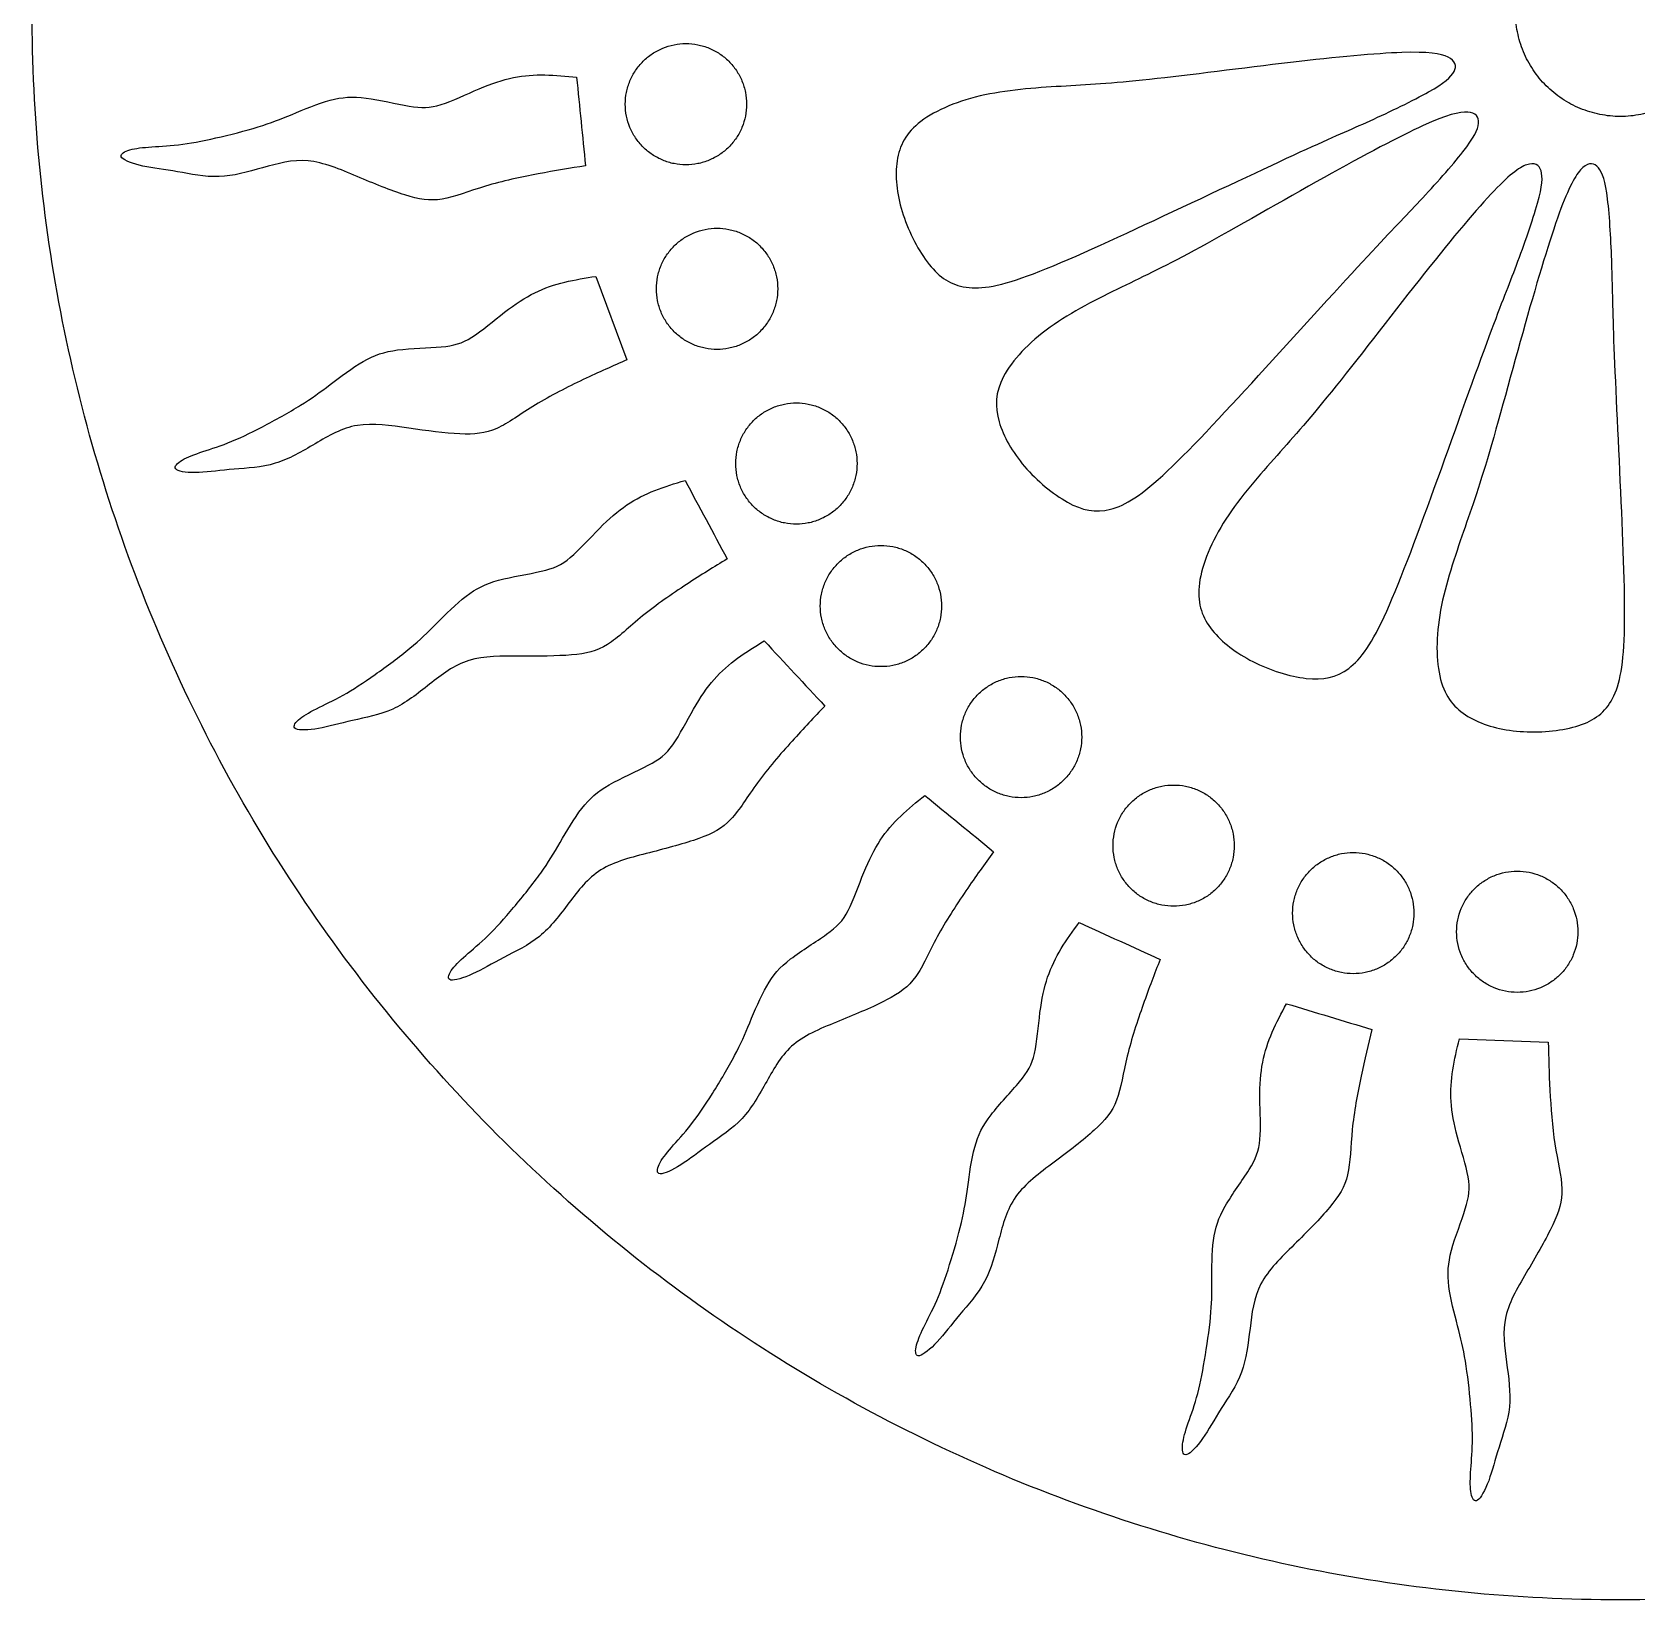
# Model space of a CAD drawing. Header units: millimetres. Extents: x -91 to 91, y -103 to 91.
# Drawn here: x -91.21 to -61.3, y 32.01 to 61.23 of the extents above; entities that cross this region are included whole.
import ezdxf

# ---------------------------------------------------------------- set-up
doc = ezdxf.new("R2010")
doc.units = ezdxf.units.MM
doc.header["$MEASUREMENT"] = 0
doc.layers.add('DV1_Layer_1', color=7, linetype='Continuous')

msp = doc.modelspace()

# ---------------------------------------------------------------- linework, layer by layer
at = {"layer": 'DV1_Layer_1', "color": 5, "linetype": 'Continuous'}
for p, q in [((-80.702, 56.674), (-80.123, 55.12)), ((-64.611, 42.465), (-62.954, 42.405))]:
    msp.add_line(p, q, dxfattribs=at)
for points in [[(-32.01, 61.61), (-32.01, 63.547), (-32.392, 67.422), (-34.087, 73.01), (-36.84, 78.161), (-40.545, 82.675), (-45.059, 86.38), (-50.21, 89.133), (-55.798, 90.828), (-61.61, 91.4), (-67.422, 90.828), (-73.01, 89.133), (-78.16, 86.38), (-82.675, 82.675), (-86.38, 78.161), (-89.132, 73.01), (-90.828, 67.422), (-91.4, 61.61), (-90.828, 55.798), (-89.132, 50.21), (-86.38, 45.059), (-82.675, 40.545), (-78.16, 36.84), (-73.01, 34.087), (-67.422, 32.392), (-61.61, 31.82), (-55.798, 32.392), (-50.21, 34.087), (-45.059, 36.84), (-40.545, 40.545), (-36.84, 45.059), (-34.087, 50.21), (-32.392, 55.798), (-32.01, 59.673), (-32.01, 61.61)], [(-59.653, 61.61), (-59.653, 61.738), (-59.678, 61.994), (-59.791, 62.363), (-59.973, 62.704), (-60.217, 63.002), (-60.516, 63.247), (-60.856, 63.429), (-61.226, 63.541), (-61.61, 63.579), (-61.994, 63.541), (-62.363, 63.429), (-62.704, 63.247), (-63.002, 63.002), (-63.247, 62.704), (-63.429, 62.363), (-63.541, 61.994), (-63.579, 61.61), (-63.541, 61.226), (-63.429, 60.856), (-63.247, 60.516), (-63.002, 60.217), (-62.704, 59.973), (-62.363, 59.791), (-61.994, 59.679), (-61.61, 59.641), (-61.226, 59.679), (-60.856, 59.791), (-60.516, 59.973), (-60.217, 60.217), (-59.973, 60.516), (-59.791, 60.856), (-59.678, 61.226), (-59.653, 61.482), (-59.653, 61.61)], [(-79.025, 61.012), (-79.099, 61.012), (-79.247, 60.998), (-79.46, 60.933), (-79.656, 60.828), (-79.829, 60.686), (-79.97, 60.514), (-80.076, 60.318), (-80.14, 60.104), (-80.162, 59.882), (-80.14, 59.66), (-80.076, 59.447), (-79.97, 59.251), (-79.829, 59.078), (-79.656, 58.937), (-79.46, 58.832), (-79.247, 58.767), (-79.025, 58.745), (-78.803, 58.767), (-78.59, 58.832), (-78.393, 58.937), (-78.221, 59.078), (-78.079, 59.251), (-77.974, 59.447), (-77.909, 59.66), (-77.888, 59.882), (-77.909, 60.104), (-77.974, 60.318), (-78.079, 60.514), (-78.221, 60.686), (-78.393, 60.828), (-78.59, 60.933), (-78.803, 60.998), (-78.951, 61.012), (-79.025, 61.012)], [(-81.061, 60.385), (-81.006, 59.835), (-80.951, 59.285), (-80.896, 58.735)], [(-80.896, 58.735), (-81.179, 58.689), (-81.462, 58.644), (-81.779, 58.584)], [(-78.877, 57.486), (-78.945, 57.457), (-79.076, 57.387), (-79.249, 57.246), (-79.39, 57.074), (-79.495, 56.877), (-79.56, 56.664), (-79.582, 56.442), (-79.56, 56.22), (-79.495, 56.007), (-79.39, 55.81), (-79.249, 55.638), (-79.076, 55.497), (-78.88, 55.392), (-78.666, 55.327), (-78.445, 55.305), (-78.223, 55.327), (-78.01, 55.392), (-77.813, 55.496), (-77.64, 55.638), (-77.499, 55.81), (-77.394, 56.007), (-77.329, 56.22), (-77.307, 56.442), (-77.329, 56.664), (-77.394, 56.877), (-77.499, 57.074), (-77.64, 57.246), (-77.813, 57.387), (-78.01, 57.492), (-78.223, 57.557), (-78.445, 57.579), (-78.667, 57.557), (-78.809, 57.514), (-78.877, 57.486)], [(-80.123, 55.12), (-80.385, 55.004), (-80.647, 54.889), (-80.938, 54.75)], [(-77.399, 54.23), (-77.467, 54.202), (-77.598, 54.132), (-77.771, 53.99), (-77.912, 53.818), (-78.017, 53.621), (-78.082, 53.408), (-78.104, 53.186), (-78.082, 52.964), (-78.017, 52.751), (-77.912, 52.554), (-77.771, 52.382), (-77.598, 52.241), (-77.402, 52.136), (-77.188, 52.071), (-76.966, 52.049), (-76.745, 52.071), (-76.531, 52.136), (-76.335, 52.241), (-76.162, 52.382), (-76.021, 52.555), (-75.916, 52.751), (-75.851, 52.964), (-75.829, 53.186), (-75.851, 53.408), (-75.916, 53.621), (-76.021, 53.818), (-76.162, 53.99), (-76.335, 54.132), (-76.531, 54.237), (-76.745, 54.301), (-76.966, 54.324), (-77.188, 54.302), (-77.33, 54.258), (-77.399, 54.23)], [(-79.04, 52.871), (-78.779, 52.384), (-78.518, 51.897), (-78.256, 51.41)], [(-76.189, 51.329), (-76.242, 51.277), (-76.336, 51.162), (-76.441, 50.966), (-76.506, 50.752), (-76.528, 50.531), (-76.506, 50.309), (-76.441, 50.095), (-76.336, 49.899), (-76.195, 49.727), (-76.022, 49.585), (-75.826, 49.48), (-75.613, 49.415), (-75.391, 49.394), (-75.169, 49.415), (-74.955, 49.48), (-74.759, 49.585), (-74.587, 49.727), (-74.445, 49.899), (-74.34, 50.095), (-74.276, 50.309), (-74.254, 50.531), (-74.276, 50.752), (-74.34, 50.966), (-74.445, 51.162), (-74.587, 51.334), (-74.759, 51.476), (-74.955, 51.581), (-75.169, 51.646), (-75.391, 51.667), (-75.613, 51.646), (-75.826, 51.581), (-76.022, 51.476), (-76.137, 51.382), (-76.189, 51.329)], [(-78.256, 51.41), (-78.5, 51.26), (-78.744, 51.11), (-79.014, 50.933)], [(-77.565, 49.881), (-77.188, 49.476), (-76.812, 49.072), (-76.435, 48.667)], [(-73.578, 48.887), (-73.63, 48.835), (-73.725, 48.72), (-73.83, 48.524), (-73.894, 48.31), (-73.916, 48.088), (-73.894, 47.867), (-73.83, 47.653), (-73.725, 47.457), (-73.583, 47.285), (-73.411, 47.143), (-73.214, 47.038), (-73.001, 46.973), (-72.779, 46.952), (-72.557, 46.973), (-72.344, 47.038), (-72.147, 47.143), (-71.975, 47.285), (-71.834, 47.457), (-71.728, 47.653), (-71.664, 47.867), (-71.642, 48.088), (-71.664, 48.31), (-71.728, 48.524), (-71.834, 48.72), (-71.975, 48.892), (-72.147, 49.034), (-72.344, 49.139), (-72.557, 49.204), (-72.779, 49.225), (-73.001, 49.204), (-73.214, 49.139), (-73.411, 49.034), (-73.526, 48.939), (-73.578, 48.887)], [(-76.435, 48.667), (-76.633, 48.46), (-76.831, 48.253), (-77.047, 48.013)], [(-74.574, 47.003), (-74.147, 46.653), (-73.719, 46.303), (-73.291, 45.953)], [(-70.98, 46.498), (-71.008, 46.43), (-71.051, 46.288), (-71.073, 46.066), (-71.051, 45.844), (-70.986, 45.631), (-70.882, 45.434), (-70.74, 45.262), (-70.568, 45.12), (-70.371, 45.016), (-70.158, 44.951), (-69.936, 44.929), (-69.714, 44.951), (-69.501, 45.016), (-69.304, 45.12), (-69.132, 45.262), (-68.991, 45.434), (-68.886, 45.631), (-68.821, 45.844), (-68.799, 46.066), (-68.821, 46.288), (-68.886, 46.501), (-68.991, 46.698), (-69.132, 46.87), (-69.304, 47.011), (-69.501, 47.116), (-69.714, 47.181), (-69.936, 47.203), (-70.158, 47.181), (-70.371, 47.116), (-70.568, 47.011), (-70.74, 46.87), (-70.882, 46.698), (-70.952, 46.567), (-70.98, 46.498)], [(-73.291, 45.953), (-73.459, 45.722), (-73.627, 45.49), (-73.808, 45.223)], [(-67.632, 45.241), (-67.661, 45.173), (-67.704, 45.031), (-67.726, 44.809), (-67.704, 44.587), (-67.639, 44.374), (-67.534, 44.177), (-67.393, 44.005), (-67.221, 43.863), (-67.024, 43.759), (-66.811, 43.694), (-66.589, 43.672), (-66.367, 43.694), (-66.154, 43.759), (-65.957, 43.864), (-65.785, 44.005), (-65.643, 44.177), (-65.538, 44.374), (-65.473, 44.587), (-65.451, 44.809), (-65.474, 45.031), (-65.538, 45.244), (-65.643, 45.441), (-65.785, 45.613), (-65.957, 45.755), (-66.154, 45.859), (-66.367, 45.924), (-66.589, 45.946), (-66.811, 45.924), (-67.024, 45.859), (-67.22, 45.754), (-67.393, 45.613), (-67.534, 45.441), (-67.604, 45.31), (-67.632, 45.241)], [(-64.663, 44.461), (-64.663, 44.387), (-64.648, 44.239), (-64.584, 44.026), (-64.478, 43.829), (-64.337, 43.657), (-64.165, 43.516), (-63.968, 43.41), (-63.755, 43.346), (-63.533, 43.324), (-63.311, 43.346), (-63.098, 43.41), (-62.901, 43.516), (-62.729, 43.657), (-62.588, 43.829), (-62.482, 44.026), (-62.418, 44.239), (-62.396, 44.461), (-62.418, 44.683), (-62.482, 44.896), (-62.588, 45.093), (-62.729, 45.265), (-62.901, 45.406), (-63.098, 45.512), (-63.311, 45.576), (-63.533, 45.598), (-63.755, 45.576), (-63.968, 45.512), (-64.165, 45.406), (-64.337, 45.265), (-64.478, 45.093), (-64.584, 44.896), (-64.648, 44.683), (-64.663, 44.535), (-64.663, 44.461)], [(-71.696, 44.634), (-71.193, 44.404), (-70.691, 44.174), (-70.188, 43.945)], [(-70.188, 43.945), (-70.292, 43.678), (-70.395, 43.411), (-70.503, 43.106)], [(-67.832, 43.12), (-67.303, 42.96), (-66.774, 42.8), (-66.245, 42.641)], [(-66.245, 42.641), (-66.311, 42.362), (-66.377, 42.084), (-66.443, 41.767)], [(-62.924, 41.51), (-62.908, 41.187), (-62.854, 40.468), (-62.635, 39.63), (-62.814, 39.051), (-63.333, 38.152), (-63.852, 37.294), (-63.733, 36.435), (-63.613, 35.597), (-63.892, 34.838), (-64.052, 34.199), (-64.292, 33.76), (-64.411, 33.96), (-64.411, 34.359), (-64.352, 34.918), (-64.392, 35.617), (-64.491, 36.515), (-64.631, 37.074), (-64.851, 37.893), (-64.811, 38.472), (-64.451, 39.37), (-64.392, 39.829), (-64.671, 40.668), (-64.791, 41.307), (-64.751, 41.886), (-64.658, 42.272), (-64.611, 42.465)], [(-62.954, 42.405), (-62.947, 42.119), (-62.941, 41.832), (-62.924, 41.51)]]:
    msp.add_open_spline(points, degree=3, dxfattribs=at)
for points, knots in [([(-67.576, 58.992), (-68.215, 58.698), (-69.197, 58.234), (-70.126, 57.799), (-71.055, 57.364), (-71.931, 56.958), (-72.547, 56.724), (-73.163, 56.49), (-73.52, 56.429), (-73.803, 56.47), (-74.087, 56.511), (-74.508, 56.798), (-75.043, 57.829), (-75.128, 58.486), (-75.063, 59.06), (-74.956, 59.306), (-74.436, 59.737), (-74.023, 59.923), (-73.544, 60.035), (-73.065, 60.147), (-72.519, 60.186), (-72.03, 60.215), (-71.542, 60.245), (-71.111, 60.265), (-70.383, 60.343), (-69.656, 60.421), (-68.632, 60.557), (-67.759, 60.659), (-66.887, 60.761), (-66.166, 60.829), (-65.2, 60.862), (-64.955, 60.827), (-64.684, 60.694), (-64.658, 60.597), (-64.711, 60.492), (-64.765, 60.387), (-64.898, 60.274), (-65.47, 59.95), (-65.909, 59.74), (-66.276, 59.574), (-66.643, 59.407), (-66.938, 59.285), (-67.576, 58.992)], [0, 0, 0, 0, 0.055556, 0.055556, 0.055556, 0.111111, 0.111111, 0.111111, 0.166667, 0.166667, 0.166667, 0.222222, 0.277778, 0.333333, 0.333333, 0.388889, 0.388889, 0.444444, 0.444444, 0.444444, 0.5, 0.5, 0.5, 0.555556, 0.555556, 0.555556, 0.611111, 0.611111, 0.611111, 0.666667, 0.666667, 0.722222, 0.722222, 0.777778, 0.777778, 0.777778, 0.833333, 0.833333, 0.888889, 0.888889, 0.888889, 1, 1, 1, 1]), ([(-81.779, 58.584), (-82.097, 58.524), (-82.449, 58.449), (-82.759, 58.356), (-83.069, 58.263), (-83.336, 58.153), (-83.569, 58.114), (-83.802, 58.076), (-84.001, 58.109), (-84.261, 58.191), (-84.521, 58.273), (-84.841, 58.404), (-85.154, 58.536), (-85.468, 58.667), (-85.775, 58.8), (-86.067, 58.827), (-86.36, 58.854), (-86.638, 58.776), (-86.913, 58.698), (-87.188, 58.62), (-87.459, 58.543), (-87.726, 58.533), (-87.994, 58.524), (-88.257, 58.582), (-88.498, 58.623), (-88.738, 58.664), (-88.956, 58.688), (-89.144, 58.729), (-89.331, 58.771), (-89.486, 58.83), (-89.534, 58.884), (-89.582, 58.938), (-89.521, 58.986), (-89.425, 59.02), (-89.329, 59.053), (-89.197, 59.071), (-89.037, 59.083), (-88.878, 59.095), (-88.69, 59.1), (-88.482, 59.125), (-88.274, 59.15), (-88.045, 59.195), (-87.785, 59.254), (-87.524, 59.313), (-87.232, 59.387), (-86.761, 59.532), (-86.583, 59.603), (-86.364, 59.693), (-86.144, 59.784), (-85.884, 59.893), (-85.657, 59.955), (-85.43, 60.016), (-85.237, 60.029), (-84.985, 59.996), (-84.732, 59.964), (-84.419, 59.885), (-83.951, 59.808), (-83.797, 59.809), (-83.588, 59.875), (-83.378, 59.94), (-83.114, 60.07), (-82.879, 60.17), (-82.644, 60.269), (-82.439, 60.337), (-82.04, 60.419), (-81.847, 60.432), (-81.652, 60.428), (-81.456, 60.425), (-81.259, 60.405), (-81.061, 60.385)], [0, 0, 0, 0, 0.037037, 0.037037, 0.037037, 0.0740741, 0.0740741, 0.0740741, 0.1111111, 0.1111111, 0.1111111, 0.1481481, 0.1481481, 0.1481481, 0.1851852, 0.1851852, 0.1851852, 0.2222222, 0.2222222, 0.2222222, 0.2592593, 0.2592593, 0.2592593, 0.2962963, 0.2962963, 0.2962963, 0.3333333, 0.3333333, 0.3333333, 0.3703704, 0.3703704, 0.3703704, 0.4074074, 0.4074074, 0.4074074, 0.4444444, 0.4444444, 0.4444444, 0.4814815, 0.4814815, 0.4814815, 0.5185185, 0.5185185, 0.5185185, 0.5555556, 0.5555556, 0.5925926, 0.5925926, 0.5925926, 0.6296296, 0.6296296, 0.6296296, 0.6666667, 0.6666667, 0.6666667, 0.7037037, 0.7037037, 0.7407407, 0.7407407, 0.7407407, 0.7777778, 0.7777778, 0.7777778, 0.8148148, 0.8148148, 0.8518519, 0.8518519, 0.8518519, 0.8888889, 0.8888889, 0.8888889, 0.8888889]), ([(-66.325, 57.045), (-66.803, 56.53), (-67.532, 55.725), (-68.224, 54.968), (-68.916, 54.21), (-69.57, 53.5), (-70.53, 52.596), (-70.836, 52.403), (-71.113, 52.333), (-71.391, 52.262), (-71.64, 52.314), (-71.913, 52.465), (-72.186, 52.615), (-72.483, 52.864), (-72.944, 53.401), (-73.108, 53.688), (-73.188, 53.966), (-73.268, 54.243), (-73.264, 54.511), (-73.106, 54.81), (-72.948, 55.109), (-72.638, 55.438), (-71.838, 56.013), (-71.349, 56.257), (-70.469, 56.685), (-70.078, 56.869), (-69.436, 57.219), (-68.793, 57.57), (-67.899, 58.088), (-67.132, 58.516), (-66.365, 58.944), (-65.725, 59.283), (-65.286, 59.483), (-64.846, 59.683), (-64.606, 59.744), (-64.455, 59.735), (-64.304, 59.725), (-64.243, 59.645), (-64.253, 59.528), (-64.262, 59.41), (-64.342, 59.255), (-64.544, 58.996), (-64.747, 58.737), (-65.071, 58.375), (-65.347, 58.081), (-65.622, 57.787), (-65.848, 57.561), (-66.325, 57.045)], [0, 0, 0, 0, 0.055556, 0.055556, 0.055556, 0.111111, 0.111111, 0.166667, 0.166667, 0.166667, 0.222222, 0.222222, 0.222222, 0.277778, 0.277778, 0.333333, 0.333333, 0.333333, 0.388889, 0.388889, 0.388889, 0.444444, 0.444444, 0.5, 0.5, 0.555556, 0.555556, 0.555556, 0.611111, 0.611111, 0.611111, 0.666667, 0.666667, 0.666667, 0.722222, 0.722222, 0.722222, 0.777778, 0.777778, 0.777778, 0.833333, 0.833333, 0.833333, 0.888889, 0.888889, 0.888889, 1, 1, 1, 1]), ([(-64.054, 55.554), (-64.298, 54.895), (-64.664, 53.873), (-65.013, 52.908), (-65.362, 51.943), (-65.695, 51.037), (-65.965, 50.436), (-66.236, 49.835), (-66.445, 49.539), (-66.674, 49.368), (-66.904, 49.196), (-67.154, 49.149), (-67.464, 49.183), (-67.773, 49.218), (-68.143, 49.335), (-68.774, 49.654), (-69.036, 49.856), (-69.216, 50.082), (-69.396, 50.308), (-69.495, 50.558), (-69.463, 50.894), (-69.432, 51.23), (-69.271, 51.654), (-69.011, 52.072), (-68.752, 52.49), (-68.393, 52.903), (-67.744, 53.636), (-67.454, 53.955), (-66.994, 54.524), (-66.535, 55.094), (-65.907, 55.914), (-65.362, 56.604), (-64.818, 57.293), (-64.356, 57.851), (-64.026, 58.204), (-63.696, 58.557), (-63.498, 58.705), (-63.212, 58.803), (-63.125, 58.753), (-63.089, 58.64), (-63.053, 58.528), (-63.067, 58.354), (-63.243, 57.721), (-63.404, 57.262), (-63.546, 56.885), (-63.688, 56.508), (-63.81, 56.213), (-64.054, 55.554)], [0, 0, 0, 0, 0.055556, 0.055556, 0.055556, 0.111111, 0.111111, 0.111111, 0.166667, 0.166667, 0.166667, 0.222222, 0.222222, 0.222222, 0.277778, 0.277778, 0.333333, 0.333333, 0.333333, 0.388889, 0.388889, 0.388889, 0.444444, 0.444444, 0.444444, 0.5, 0.5, 0.555556, 0.555556, 0.555556, 0.611111, 0.611111, 0.611111, 0.666667, 0.666667, 0.666667, 0.722222, 0.722222, 0.777778, 0.777778, 0.777778, 0.833333, 0.833333, 0.888889, 0.888889, 0.888889, 1, 1, 1, 1]), ([(-61.73, 55.478), (-61.703, 54.776), (-61.597, 52.606), (-61.477, 49.711), (-61.716, 48.653), (-62.355, 48.234), (-63.513, 48.134), (-64.471, 48.394), (-65.03, 48.973), (-65.07, 50.33), (-64.551, 51.888), (-64.112, 53.105), (-63.313, 56.1), (-62.675, 58.176), (-62.295, 58.815), (-61.996, 58.775), (-61.836, 58.276), (-61.783, 57.304), (-61.77, 56.902), (-61.756, 56.499), (-61.756, 56.18), (-61.73, 55.478)], [0, 0, 0, 0, 0.055556, 0.111111, 0.166667, 0.222222, 0.277778, 0.333333, 0.388889, 0.444444, 0.5, 0.555556, 0.611111, 0.666667, 0.722222, 0.777778, 0.833333, 0.888889, 0.888889, 0.888889, 1, 1, 1, 1]), ([(-80.938, 54.75), (-81.23, 54.611), (-81.552, 54.449), (-81.828, 54.281), (-82.104, 54.112), (-82.334, 53.938), (-82.55, 53.841), (-82.766, 53.745), (-82.967, 53.726), (-83.239, 53.739), (-83.511, 53.753), (-83.854, 53.798), (-84.527, 53.894), (-84.858, 53.944), (-85.148, 53.896), (-85.437, 53.848), (-85.687, 53.702), (-85.933, 53.556), (-86.179, 53.411), (-86.422, 53.267), (-86.678, 53.19), (-86.934, 53.113), (-87.203, 53.102), (-87.689, 53.059), (-87.907, 53.027), (-88.098, 53.02), (-88.289, 53.012), (-88.455, 53.03), (-88.515, 53.07), (-88.575, 53.11), (-88.529, 53.173), (-88.444, 53.229), (-88.36, 53.286), (-88.237, 53.337), (-88.085, 53.389), (-87.934, 53.441), (-87.754, 53.493), (-87.559, 53.571), (-87.364, 53.648), (-87.154, 53.749), (-86.917, 53.873), (-86.68, 53.996), (-86.416, 54.141), (-86.207, 54.271), (-85.998, 54.401), (-85.844, 54.515), (-85.465, 54.802), (-85.241, 54.974), (-84.834, 55.207), (-84.65, 55.269), (-84.397, 55.302), (-84.144, 55.334), (-83.822, 55.338), (-83.586, 55.36), (-83.35, 55.382), (-83.201, 55.422), (-83.015, 55.539), (-82.83, 55.656), (-82.607, 55.849), (-82.405, 56.004), (-82.203, 56.16), (-82.022, 56.278), (-81.839, 56.368), (-81.657, 56.458), (-81.473, 56.52), (-81.284, 56.566), (-81.094, 56.612), (-80.898, 56.643), (-80.702, 56.674)], [0, 0, 0, 0, 0.037037, 0.037037, 0.037037, 0.0740741, 0.0740741, 0.0740741, 0.1111111, 0.1111111, 0.1111111, 0.1481481, 0.1481481, 0.1851852, 0.1851852, 0.1851852, 0.2222222, 0.2222222, 0.2222222, 0.2592593, 0.2592593, 0.2592593, 0.2962963, 0.2962963, 0.3333333, 0.3333333, 0.3333333, 0.3703704, 0.3703704, 0.3703704, 0.4074074, 0.4074074, 0.4074074, 0.4444444, 0.4444444, 0.4444444, 0.4814815, 0.4814815, 0.4814815, 0.5185185, 0.5185185, 0.5185185, 0.5555556, 0.5555556, 0.5555556, 0.5925926, 0.5925926, 0.6296296, 0.6296296, 0.6666667, 0.6666667, 0.6666667, 0.7037037, 0.7037037, 0.7037037, 0.7407407, 0.7407407, 0.7407407, 0.7777778, 0.7777778, 0.7777778, 0.8148148, 0.8148148, 0.8148148, 0.8518519, 0.8518519, 0.8518519, 0.8888889, 0.8888889, 0.8888889, 0.8888889]), ([(-79.014, 50.933), (-79.285, 50.755), (-79.581, 50.551), (-79.832, 50.347), (-80.083, 50.143), (-80.287, 49.939), (-80.689, 49.689), (-80.885, 49.643), (-81.157, 49.62), (-81.428, 49.596), (-81.774, 49.595), (-82.114, 49.596), (-82.454, 49.598), (-82.788, 49.603), (-83.35, 49.43), (-83.577, 49.251), (-84.025, 48.897), (-84.246, 48.721), (-84.733, 48.499), (-84.998, 48.452), (-85.474, 48.343), (-85.685, 48.282), (-85.874, 48.249), (-86.062, 48.215), (-86.229, 48.211), (-86.294, 48.242), (-86.358, 48.274), (-86.321, 48.342), (-86.245, 48.409), (-86.169, 48.477), (-86.054, 48.544), (-85.911, 48.616), (-85.768, 48.688), (-85.597, 48.765), (-85.414, 48.867), (-85.232, 48.97), (-85.037, 49.099), (-84.819, 49.254), (-84.601, 49.408), (-84.359, 49.588), (-84.169, 49.745), (-83.98, 49.902), (-83.842, 50.036), (-83.506, 50.371), (-83.308, 50.572), (-83.122, 50.715), (-82.936, 50.858), (-82.762, 50.944), (-82.516, 51.011), (-82.27, 51.077), (-81.951, 51.125), (-81.72, 51.179), (-81.49, 51.232), (-81.347, 51.292), (-81.179, 51.433), (-81.011, 51.574), (-80.816, 51.795), (-80.637, 51.977), (-80.458, 52.158), (-80.295, 52.3), (-79.957, 52.528), (-79.784, 52.614), (-79.602, 52.685), (-79.421, 52.757), (-79.23, 52.814), (-79.04, 52.871)], [0, 0, 0, 0, 0.037037, 0.037037, 0.037037, 0.0740741, 0.0740741, 0.1111111, 0.1111111, 0.1111111, 0.1481481, 0.1481481, 0.1481481, 0.1851852, 0.1851852, 0.2222222, 0.2222222, 0.2592593, 0.2592593, 0.2962963, 0.2962963, 0.3333333, 0.3333333, 0.3333333, 0.3703704, 0.3703704, 0.3703704, 0.4074074, 0.4074074, 0.4074074, 0.4444444, 0.4444444, 0.4444444, 0.4814815, 0.4814815, 0.4814815, 0.5185185, 0.5185185, 0.5185185, 0.5555556, 0.5555556, 0.5555556, 0.5925926, 0.5925926, 0.6296296, 0.6296296, 0.6296296, 0.6666667, 0.6666667, 0.6666667, 0.7037037, 0.7037037, 0.7037037, 0.7407407, 0.7407407, 0.7407407, 0.7777778, 0.7777778, 0.7777778, 0.8148148, 0.8148148, 0.8518519, 0.8518519, 0.8518519, 0.8888889, 0.8888889, 0.8888889, 0.8888889]), ([(-77.047, 48.013), (-77.263, 47.773), (-77.499, 47.5), (-77.689, 47.239), (-77.88, 46.978), (-78.026, 46.728), (-78.188, 46.557), (-78.35, 46.385), (-78.529, 46.291), (-78.786, 46.199), (-79.042, 46.107), (-79.376, 46.018), (-79.706, 45.933), (-80.035, 45.849), (-80.36, 45.769), (-80.859, 45.458), (-81.033, 45.227), (-81.204, 44.999), (-81.376, 44.771), (-81.546, 44.545), (-81.96, 44.206), (-82.204, 44.093), (-82.421, 43.98), (-82.637, 43.867), (-82.825, 43.755), (-83, 43.675), (-83.174, 43.595), (-83.334, 43.548), (-83.404, 43.562), (-83.475, 43.576), (-83.456, 43.651), (-83.399, 43.736), (-83.343, 43.82), (-83.249, 43.915), (-83.129, 44.02), (-83.009, 44.126), (-82.863, 44.244), (-82.713, 44.39), (-82.562, 44.536), (-82.407, 44.71), (-82.235, 44.914), (-82.063, 45.119), (-81.875, 45.354), (-81.731, 45.554), (-81.588, 45.754), (-81.489, 45.919), (-81.369, 46.124), (-81.249, 46.328), (-81.108, 46.573), (-80.821, 46.945), (-80.529, 47.199), (-79.936, 47.453), (-79.517, 47.674), (-79.395, 47.768), (-79.141, 48.126), (-79.009, 48.39), (-78.882, 48.611), (-78.755, 48.832), (-78.633, 49.011), (-78.499, 49.164), (-78.365, 49.317), (-78.219, 49.444), (-78.061, 49.559), (-77.903, 49.674), (-77.734, 49.778), (-77.565, 49.881)], [0, 0, 0, 0, 0.037037, 0.037037, 0.037037, 0.0740741, 0.0740741, 0.0740741, 0.1111111, 0.1111111, 0.1111111, 0.1481481, 0.1481481, 0.1481481, 0.1851852, 0.1851852, 0.2222222, 0.2222222, 0.2222222, 0.2592593, 0.2592593, 0.2962963, 0.2962963, 0.2962963, 0.3333333, 0.3333333, 0.3333333, 0.3703704, 0.3703704, 0.3703704, 0.4074074, 0.4074074, 0.4074074, 0.4444444, 0.4444444, 0.4444444, 0.4814815, 0.4814815, 0.4814815, 0.5185185, 0.5185185, 0.5185185, 0.5555556, 0.5555556, 0.5555556, 0.5925926, 0.5925926, 0.5925926, 0.6296296, 0.6296296, 0.6666667, 0.7037037, 0.7037037, 0.7407407, 0.7407407, 0.7777778, 0.7777778, 0.7777778, 0.8148148, 0.8148148, 0.8148148, 0.8518519, 0.8518519, 0.8518519, 0.8888889, 0.8888889, 0.8888889, 0.8888889]), ([(-73.808, 45.223), (-73.99, 44.955), (-74.187, 44.653), (-74.34, 44.369), (-74.494, 44.084), (-74.604, 43.817), (-74.742, 43.625), (-74.879, 43.433), (-75.044, 43.315), (-75.286, 43.19), (-75.527, 43.064), (-75.846, 42.93), (-76.161, 42.802), (-76.476, 42.673), (-76.787, 42.55), (-77.013, 42.362), (-77.239, 42.175), (-77.38, 41.923), (-77.519, 41.673), (-77.659, 41.424), (-77.796, 41.177), (-78.16, 40.786), (-78.387, 40.641), (-78.587, 40.499), (-78.786, 40.358), (-78.957, 40.221), (-79.119, 40.118), (-79.28, 40.015), (-79.432, 39.947), (-79.576, 39.956), (-79.568, 40.033), (-79.523, 40.124), (-79.479, 40.216), (-79.398, 40.322), (-79.294, 40.443), (-79.189, 40.564), (-79.061, 40.701), (-78.802, 41.03), (-78.671, 41.224), (-78.529, 41.45), (-78.387, 41.676), (-78.232, 41.935), (-78.002, 42.37), (-77.926, 42.546), (-77.835, 42.765), (-77.744, 42.984), (-77.637, 43.246), (-77.403, 43.653), (-77.276, 43.799), (-76.872, 44.111), (-76.595, 44.277), (-76.403, 44.414), (-76.21, 44.552), (-76.102, 44.662), (-76, 44.857), (-75.898, 45.051), (-75.804, 45.33), (-75.708, 45.566), (-75.612, 45.802), (-75.515, 45.996), (-75.403, 46.166), (-75.29, 46.336), (-75.163, 46.481), (-75.023, 46.617), (-74.882, 46.752), (-74.728, 46.878), (-74.574, 47.003)], [0, 0, 0, 0, 0.037037, 0.037037, 0.037037, 0.0740741, 0.0740741, 0.0740741, 0.1111111, 0.1111111, 0.1111111, 0.1481481, 0.1481481, 0.1481481, 0.1851852, 0.1851852, 0.1851852, 0.2222222, 0.2222222, 0.2222222, 0.2592593, 0.2592593, 0.2962963, 0.2962963, 0.2962963, 0.3333333, 0.3333333, 0.3333333, 0.3703704, 0.3703704, 0.4074074, 0.4074074, 0.4074074, 0.4444444, 0.4444444, 0.4444444, 0.4814815, 0.4814815, 0.5185185, 0.5185185, 0.5185185, 0.5555556, 0.5555556, 0.5925926, 0.5925926, 0.5925926, 0.6296296, 0.6296296, 0.6666667, 0.6666667, 0.7037037, 0.7037037, 0.7037037, 0.7407407, 0.7407407, 0.7407407, 0.7777778, 0.7777778, 0.7777778, 0.8148148, 0.8148148, 0.8148148, 0.8518519, 0.8518519, 0.8518519, 0.8888889, 0.8888889, 0.8888889, 0.8888889]), ([(-70.503, 43.106), (-70.611, 42.802), (-70.724, 42.459), (-70.876, 41.831), (-70.916, 41.545), (-71, 41.324), (-71.084, 41.103), (-71.213, 40.948), (-71.415, 40.765), (-71.617, 40.582), (-71.891, 40.372), (-72.163, 40.167), (-72.435, 39.963), (-72.705, 39.765), (-72.876, 39.526), (-73.047, 39.287), (-73.192, 38.728), (-73.332, 38.181), (-73.458, 37.945), (-73.585, 37.709), (-73.768, 37.511), (-73.924, 37.324), (-74.081, 37.137), (-74.212, 36.961), (-74.342, 36.82), (-74.472, 36.679), (-74.602, 36.575), (-74.673, 36.561), (-74.743, 36.547), (-74.755, 36.624), (-74.735, 36.723), (-74.715, 36.823), (-74.664, 36.946), (-74.524, 37.234), (-74.434, 37.398), (-74.351, 37.591), (-74.267, 37.783), (-74.191, 38.003), (-74.11, 38.258), (-74.03, 38.513), (-73.946, 38.802), (-73.89, 39.042), (-73.834, 39.282), (-73.806, 39.472), (-73.741, 39.942), (-73.704, 40.222), (-73.642, 40.448), (-73.581, 40.675), (-73.495, 40.848), (-73.339, 41.05), (-73.183, 41.252), (-72.958, 41.483), (-72.807, 41.665), (-72.656, 41.848), (-72.579, 41.982), (-72.53, 42.195), (-72.481, 42.409), (-72.46, 42.703), (-72.427, 42.956), (-72.394, 43.209), (-72.35, 43.421), (-72.284, 43.614), (-72.219, 43.806), (-72.133, 43.979), (-72.031, 44.146), (-71.93, 44.313), (-71.813, 44.474), (-71.696, 44.634)], [0, 0, 0, 0, 0.037037, 0.037037, 0.0740741, 0.0740741, 0.0740741, 0.1111111, 0.1111111, 0.1111111, 0.1481481, 0.1481481, 0.1481481, 0.1851852, 0.1851852, 0.1851852, 0.2222222, 0.2592593, 0.2592593, 0.2592593, 0.2962963, 0.2962963, 0.2962963, 0.3333333, 0.3333333, 0.3333333, 0.3703704, 0.3703704, 0.3703704, 0.4074074, 0.4074074, 0.4074074, 0.4444444, 0.4444444, 0.4814815, 0.4814815, 0.4814815, 0.5185185, 0.5185185, 0.5185185, 0.5555556, 0.5555556, 0.5555556, 0.5925926, 0.5925926, 0.6296296, 0.6296296, 0.6296296, 0.6666667, 0.6666667, 0.6666667, 0.7037037, 0.7037037, 0.7037037, 0.7407407, 0.7407407, 0.7407407, 0.7777778, 0.7777778, 0.7777778, 0.8148148, 0.8148148, 0.8148148, 0.8518519, 0.8518519, 0.8518519, 0.8888889, 0.8888889, 0.8888889, 0.8888889]), ([(-66.443, 41.767), (-66.509, 41.451), (-66.575, 41.097), (-66.64, 40.453), (-66.641, 40.165), (-66.694, 39.934), (-66.748, 39.704), (-66.855, 39.533), (-67.03, 39.324), (-67.205, 39.116), (-67.448, 38.87), (-67.69, 38.631), (-67.932, 38.391), (-68.172, 38.159), (-68.446, 37.639), (-68.48, 37.352), (-68.513, 37.068), (-68.547, 36.785), (-68.579, 36.504), (-68.672, 36.253), (-68.766, 36.003), (-68.92, 35.782), (-69.05, 35.575), (-69.18, 35.369), (-69.391, 34.984), (-69.62, 34.741), (-69.756, 34.694), (-69.778, 34.769), (-69.766, 34.972), (-69.732, 35.101), (-69.632, 35.405), (-69.565, 35.58), (-69.452, 35.984), (-69.406, 36.212), (-69.361, 36.476), (-69.315, 36.739), (-69.272, 37.037), (-69.225, 37.527), (-69.223, 37.719), (-69.223, 37.956), (-69.222, 38.194), (-69.224, 38.476), (-69.163, 38.942), (-69.101, 39.125), (-68.975, 39.346), (-68.848, 39.568), (-68.656, 39.827), (-68.531, 40.028), (-68.406, 40.229), (-68.347, 40.372), (-68.328, 40.591), (-68.308, 40.809), (-68.327, 41.103), (-68.329, 41.358), (-68.331, 41.613), (-68.316, 41.829), (-68.277, 42.029), (-68.238, 42.229), (-68.176, 42.412), (-68.098, 42.591), (-68.02, 42.77), (-67.926, 42.945), (-67.832, 43.12)], [0, 0, 0, 0, 0.037037, 0.037037, 0.0740741, 0.0740741, 0.0740741, 0.1111111, 0.1111111, 0.1111111, 0.1481481, 0.1481481, 0.1481481, 0.1851852, 0.1851852, 0.2222222, 0.2222222, 0.2222222, 0.2592593, 0.2592593, 0.2592593, 0.2962963, 0.2962963, 0.2962963, 0.3333333, 0.3703704, 0.3703704, 0.4074074, 0.4074074, 0.4444444, 0.4444444, 0.4814815, 0.4814815, 0.5185185, 0.5185185, 0.5185185, 0.5555556, 0.5555556, 0.5925926, 0.5925926, 0.5925926, 0.6296296, 0.6296296, 0.6666667, 0.6666667, 0.6666667, 0.7037037, 0.7037037, 0.7037037, 0.7407407, 0.7407407, 0.7407407, 0.7777778, 0.7777778, 0.7777778, 0.8148148, 0.8148148, 0.8148148, 0.8518519, 0.8518519, 0.8518519, 0.8888889, 0.8888889, 0.8888889, 0.8888889])]:
    msp.add_open_spline(points, degree=3, knots=knots, dxfattribs=at)

doc.saveas('drawing.dxf')
